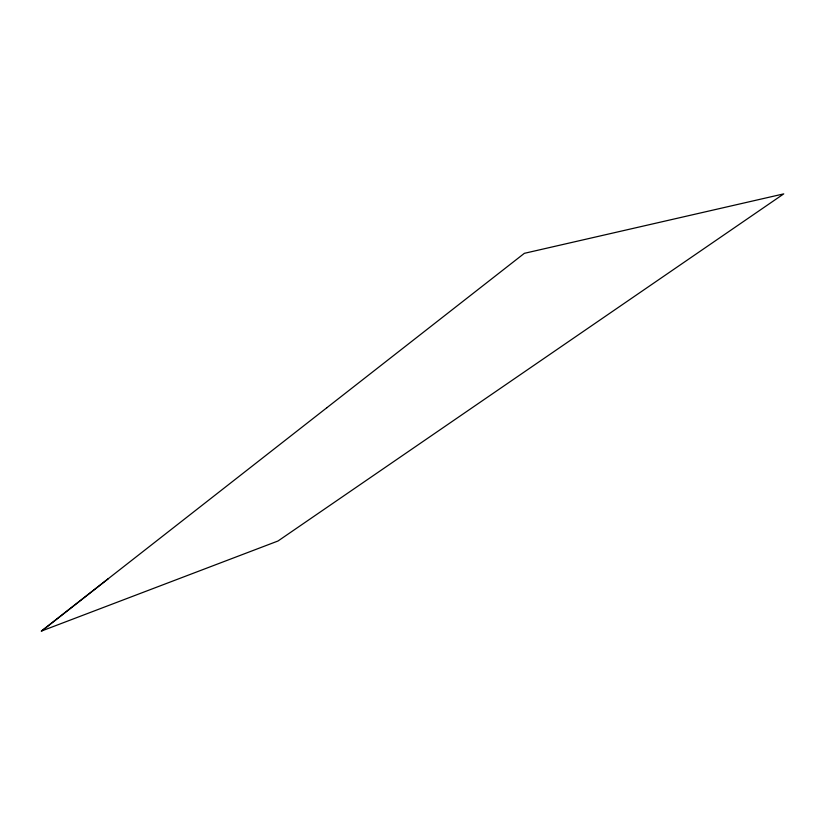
<?xml version="1.0" encoding="UTF-8"?>
<svg xmlns="http://www.w3.org/2000/svg" width="825" height="825" viewBox="0 0 825 825"><rect width="100%" height="100%" fill="white"/><g stroke="black" fill="none" stroke-linecap="round" stroke-linejoin="round"><path stroke-width="1.24" d="M41.838 630.908L108.498 578.552M326.875 407.715L41.25 631.125L278.025 540.994L783.75 193.875L524.36 253.327L326.875 407.715"/></g></svg>
